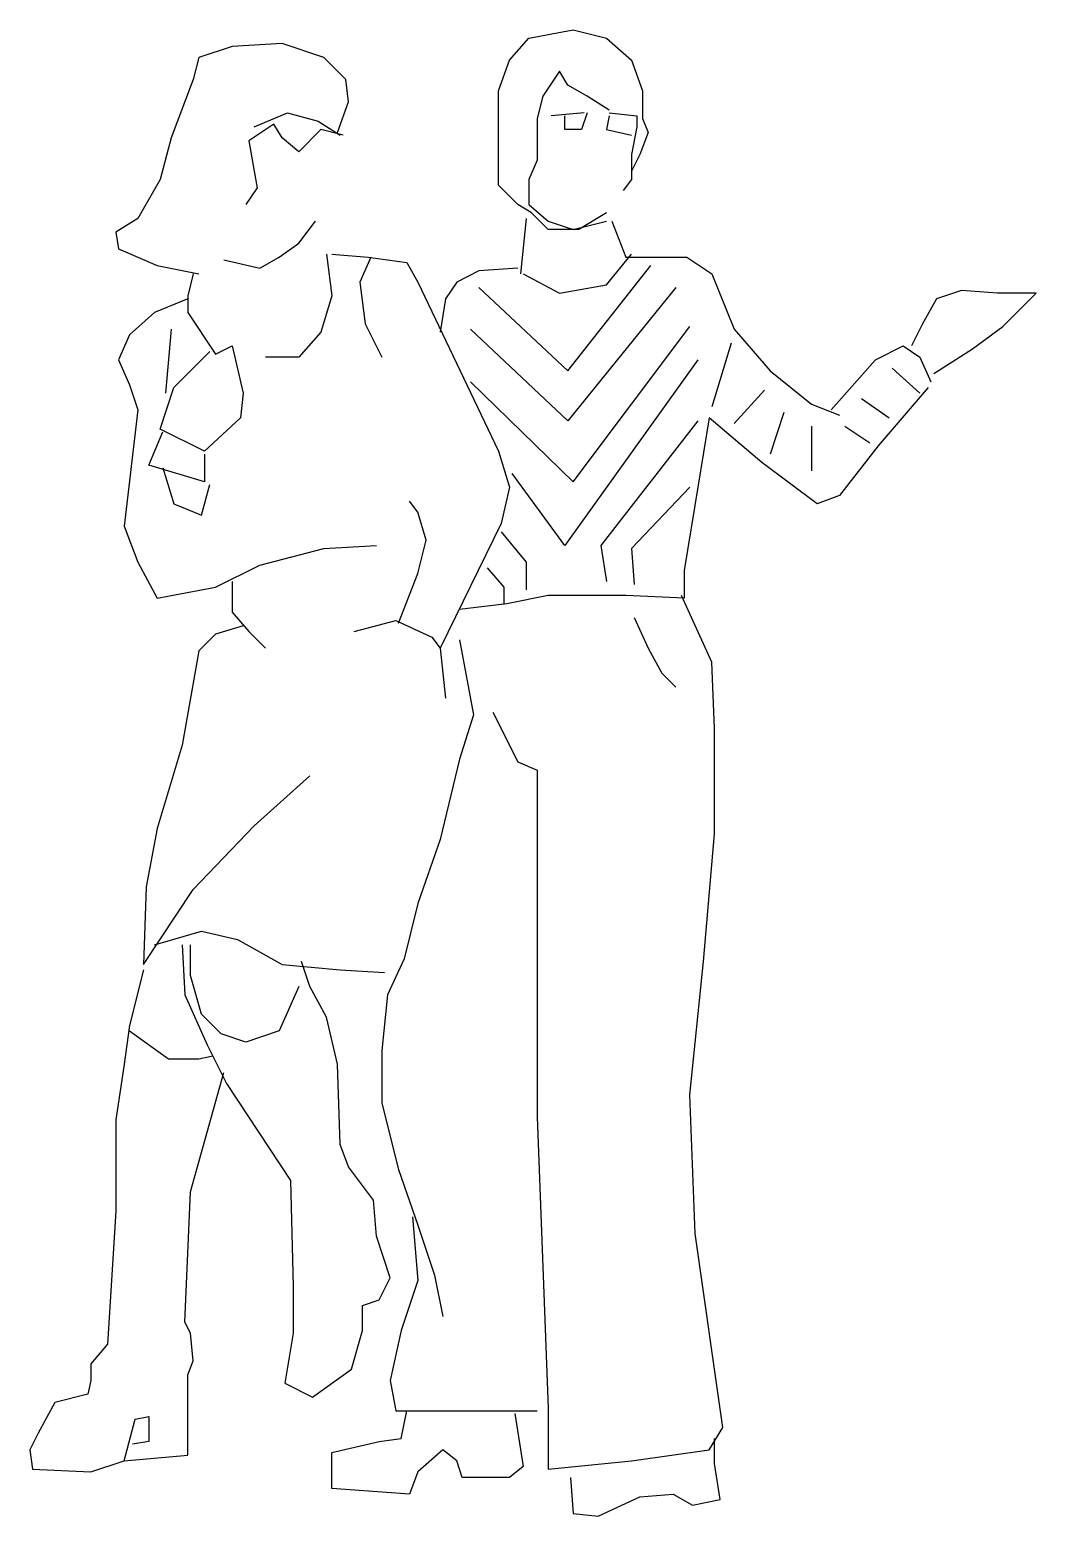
# Model space of a CAD drawing. Extents: x 81824 to 82997, y 20893 to 22625.
import ezdxf

# ---------------------------------------------------------------- set-up
doc = ezdxf.new("R2010")
doc.units = 0
doc.header["$LTSCALE"] = 1270
doc.header["$MEASUREMENT"] = 0
doc.layers.get('0').update_dxf_attribs({"linetype": 'CONTINUOUS'})

msp = doc.modelspace()

# ---------------------------------------------------------------- linework, layer by layer
at = {"linetype": 'CONTINUOUS'}
for p, q in [((82382.9, 22589.2), (82405.5, 22615)), ((82405.5, 22615), (82457.2, 22624.7)), ((82457.2, 22624.7), (82496, 22615)), ((82496, 22615), (82525.1, 22589.2)), ((82059.9, 22605.3), (82021.1, 22592.4)), ((82118, 22608.6), (82059.9, 22605.3)), ((82166.5, 22592.4), (82118, 22608.6)), ((82021.1, 22592.4), (82014.6, 22566.6)), ((82192.3, 22566.6), (82166.5, 22592.4)), ((82370, 22553.6), (82382.9, 22589.2)), ((82525.1, 22589.2), (82538, 22553.6)), ((82014.6, 22566.6), (81988.8, 22498.7)), ((82195.5, 22540.7), (82192.3, 22566.6)), ((82441.1, 22576.3), (82421.7, 22547.2)), ((82450.8, 22560.1), (82441.1, 22576.3)), ((82370, 22498.7), (82370, 22553.6)), ((82421.7, 22547.2), (82415.2, 22521.3)), ((82473.4, 22547.2), (82450.8, 22560.1)), ((82499.2, 22531), (82473.4, 22547.2)), ((82538, 22553.6), (82538, 22521.3)), ((82085.7, 22511.7), (82124.5, 22527.8)), ((82124.5, 22527.8), (82160, 22518.1)), ((82182.6, 22505.2), (82195.5, 22540.7)), ((82470.1, 22527.8), (82431.4, 22524.6)), ((82473.4, 22527.8), (82466.9, 22508.4)), ((82499.2, 22527.8), (82531.5, 22524.6)), ((82108.3, 22514.9), (82079.2, 22495.5)), ((82118, 22498.7), (82108.3, 22514.9)), ((82160, 22518.1), (82185.9, 22502)), ((82415.2, 22521.3), (82415.2, 22495.5)), ((82447.5, 22508.4), (82447.5, 22524.6)), ((82499.2, 22524.6), (82496, 22508.4)), ((82531.5, 22511.7), (82525.1, 22479.3)), ((82531.5, 22524.6), (82531.5, 22511.7)), ((82538, 22521.3), (82544.4, 22505.2)), ((81988.8, 22498.7), (81975.9, 22450.3)), ((82079.2, 22495.5), (82085.7, 22460)), ((82137.4, 22482.6), (82118, 22498.7)), ((82163.2, 22508.4), (82137.4, 22482.6)), ((82189.1, 22502), (82163.2, 22508.4)), ((82370, 22443.8), (82370, 22498.7)), ((82415.2, 22495.5), (82415.2, 22472.9)), ((82466.9, 22508.4), (82447.5, 22508.4)), ((82496, 22508.4), (82525.1, 22502)), ((82544.4, 22505.2), (82534.7, 22479.3)), ((82534.7, 22479.3), (82525.1, 22460)), ((82525.1, 22479.3), (82525.1, 22450.3)), ((82085.7, 22460), (82088.9, 22440.6)), ((82415.2, 22472.9), (82405.5, 22450.3)), ((81975.9, 22450.3), (81950, 22405)), ((82392.6, 22421.2), (82370, 22443.8)), ((82405.5, 22450.3), (82405.5, 22421.2)), ((82525.1, 22450.3), (82515.4, 22437.4)), ((82088.9, 22440.6), (82076, 22421.2)), ((82408.8, 22411.5), (82392.6, 22421.2)), ((82405.5, 22421.2), (82428.1, 22401.8)), ((82428.1, 22392.1), (82408.8, 22411.5)), ((82496, 22411.5), (82463.7, 22392.1)), ((81950, 22405), (81924.2, 22388.9)), ((81924.2, 22388.9), (81927.4, 22369.5)), ((82137.4, 22376), (82156.8, 22401.8)), ((82402.3, 22405), (82395.8, 22340.4)), ((82428.1, 22401.8), (82457.2, 22392.1)), ((82463.7, 22392.1), (82428.1, 22392.1)), ((82457.2, 22392.1), (82496, 22401.8)), ((82502.4, 22401.8), (82518.6, 22359.8)), ((82114.8, 22359.8), (82137.4, 22376)), ((81927.4, 22369.5), (81972.6, 22350.1)), ((82050.2, 22356.6), (82092.2, 22346.9)), ((82092.2, 22346.9), (82114.8, 22359.8)), ((82169.7, 22363.1), (82176.2, 22314.6)), ((82176.2, 22363.1), (82218.2, 22359.8)), ((82221.4, 22359.8), (82208.5, 22330.7)), ((82218.2, 22359.8), (82263.4, 22353.4)), ((82496, 22327.5), (82525.1, 22363.1)), ((82518.6, 22359.8), (82589.7, 22359.8)), ((82589.7, 22359.8), (82618.7, 22340.4)), ((81972.6, 22350.1), (82021.1, 22340.4)), ((82014.6, 22340.4), (82008.2, 22314.6)), ((82263.4, 22353.4), (82276.3, 22330.7)), ((82347.4, 22343.7), (82321.5, 22330.7)), ((82392.6, 22346.9), (82347.4, 22343.7)), ((82399.1, 22340.4), (82441.1, 22317.8)), ((82450.8, 22227.4), (82547.7, 22350.1)), ((82618.7, 22340.4), (82644.6, 22275.8)), ((82208.5, 22330.7), (82214.9, 22282.3)), ((82276.3, 22330.7), (82370, 22133.7)), ((82321.5, 22330.7), (82308.6, 22311.4)), ((82347.4, 22324.3), (82450.8, 22227.4)), ((82441.1, 22317.8), (82496, 22327.5)), ((82576.7, 22324.3), (82450.8, 22169.2)), ((82909.5, 22321.1), (82880.4, 22311.4)), ((82951.5, 22317.8), (82909.5, 22321.1)), ((82008.2, 22311.4), (81969.4, 22295.2)), ((82008.2, 22314.6), (82008.2, 22295.2)), ((82176.2, 22314.6), (82163.2, 22272.6)), ((82308.6, 22311.4), (82302.2, 22272.6)), ((82880.4, 22311.4), (82864.3, 22282.3)), ((82996.7, 22317.8), (82951.5, 22317.8)), ((82957.9, 22279.1), (82996.7, 22317.8)), ((81969.4, 22295.2), (81940.3, 22269.4)), ((82008.2, 22295.2), (82040.5, 22246.8)), ((81940.3, 22269.4), (81927.4, 22240.3)), ((81988.8, 22275.8), (81982.3, 22201.5)), ((82163.2, 22272.6), (82137.4, 22243.5)), ((82214.9, 22282.3), (82234.3, 22243.5)), ((82450.8, 22169.2), (82337.7, 22275.8)), ((82457.2, 22098.2), (82592.9, 22279.1)), ((82644.6, 22275.8), (82686.6, 22227.4)), ((82864.3, 22282.3), (82851.3, 22256.4)), ((82922.4, 22253.2), (82957.9, 22279.1)), ((82040.5, 22246.8), (82059.9, 22256.4)), ((82059.9, 22256.4), (82072.8, 22201.5)), ((82641.4, 22259.7), (82618.7, 22185.4)), ((82809.3, 22240.3), (82841.6, 22256.4)), ((82841.6, 22256.4), (82861, 22243.5)), ((82877.2, 22224.1), (82922.4, 22253.2)), ((81927.4, 22240.3), (81940.3, 22211.2)), ((81992, 22208), (82034, 22250)), ((82105.1, 22243.5), (82098.6, 22243.5)), ((82137.4, 22243.5), (82105.1, 22243.5)), ((82602.6, 22240.3), (82447.5, 22023.8)), ((82757.7, 22182.1), (82809.3, 22240.3)), ((82861, 22243.5), (82873.9, 22214.4)), ((82686.6, 22227.4), (82735, 22188.6)), ((82828.7, 22230.6), (82861, 22201.5)), ((81940.3, 22211.2), (81950, 22182.1)), ((81975.9, 22159.5), (81992, 22208)), ((82072.8, 22201.5), (82069.6, 22172.5)), ((82337.7, 22214.4), (82457.2, 22098.2)), ((82680.1, 22204.8), (82644.6, 22166)), ((82870.7, 22208), (82812.6, 22140.1)), ((81950, 22182.1), (81933.9, 22046.5)), ((82735, 22188.6), (82767.3, 22175.7)), ((82793.2, 22195.1), (82825.5, 22172.5)), ((82069.6, 22172.5), (82027.6, 22133.7)), ((82602.6, 22169.2), (82489.5, 22023.8)), ((82615.5, 22172.5), (82602.6, 22091.7)), ((82676.9, 22120.8), (82615.5, 22172.5)), ((82702.7, 22178.9), (82686.6, 22130.5)), ((81963, 22117.5), (81979.1, 22156.3)), ((82027.6, 22133.7), (81975.9, 22159.5)), ((82735, 22162.8), (82735, 22111.1)), ((82773.8, 22162.8), (82802.9, 22143.4)), ((82027.6, 22130.5), (82027.6, 22098.2)), ((82370, 22133.7), (82382.9, 22091.7)), ((82812.6, 22140.1), (82767.3, 22082)), ((82027.6, 22098.2), (81963, 22117.5)), ((81979.1, 22114.3), (81992, 22072.3)), ((82741.5, 22072.3), (82676.9, 22120.8)), ((82024.3, 22059.4), (82034, 22094.9)), ((82447.5, 22023.8), (82386.1, 22107.8)), ((82382.9, 22091.7), (82373.2, 22049.7)), ((82592.9, 22091.7), (82525.1, 22020.6)), ((82602.6, 22091.7), (82586.4, 21994.8)), ((82767.3, 22082), (82741.5, 22072.3)), ((81992, 22072.3), (82024.3, 22059.4)), ((82276.3, 22062.6), (82266.6, 22075.5)), ((82286, 22030.3), (82276.3, 22062.6)), ((81933.9, 22046.5), (81950, 22004.5)), ((82373.2, 22049.7), (82302.2, 21904.3)), ((82276.3, 21991.5), (82286, 22030.3)), ((82373.2, 22040), (82402.3, 22004.5)), ((82092.2, 22001.2), (82166.5, 22020.6)), ((82166.5, 22020.6), (82227.9, 22023.8)), ((82489.5, 22023.8), (82496, 21981.9)), ((82525.1, 22020.6), (82528.3, 21978.6)), ((81950, 22004.5), (81972.6, 21962.5)), ((82040.5, 21975.4), (82092.2, 22001.2)), ((82253.7, 21933.4), (82276.3, 21991.5)), ((82357.1, 21998), (82376.5, 21975.4)), ((82402.3, 22004.5), (82402.3, 21972.2)), ((82586.4, 21994.8), (82586.4, 21962.5)), ((81972.6, 21962.5), (82040.5, 21975.4)), ((82059.9, 21981.9), (82059.9, 21946.3)), ((82376.5, 21975.4), (82376.5, 21956)), ((82379.7, 21956), (82324.8, 21949.5)), ((82428.1, 21965.7), (82379.7, 21956)), ((82518.6, 21965.7), (82428.1, 21965.7)), ((82586.4, 21962.5), (82518.6, 21965.7)), ((82618.7, 21888.2), (82583.2, 21965.7)), ((82059.9, 21946.3), (82079.2, 21923.7)), ((82528.3, 21939.9), (82544.4, 21904.3)), ((82072.8, 21930.2), (82040.5, 21920.5)), ((82079.2, 21923.7), (82098.6, 21904.3)), ((82202, 21923.7), (82250.5, 21936.6)), ((82250.5, 21936.6), (82292.5, 21917.2)), ((82040.5, 21920.5), (82021.1, 21901.1)), ((82292.5, 21917.2), (82302.2, 21904.3)), ((82302.2, 21904.3), (82308.6, 21846.2)), ((82324.8, 21914), (82340.9, 21826.8)), ((82544.4, 21904.3), (82560.6, 21875.2)), ((82021.1, 21901.1), (82001.7, 21791.3)), ((82622, 21810.6), (82618.7, 21888.2)), ((82560.6, 21875.2), (82576.7, 21859.1)), ((82340.9, 21826.8), (82324.8, 21775.1)), ((82363.5, 21830), (82392.6, 21771.9)), ((82622, 21687.9), (82622, 21810.6)), ((82001.7, 21791.3), (81972.6, 21694.3)), ((82324.8, 21775.1), (82302.2, 21681.4)), ((82392.6, 21771.9), (82415.2, 21762.2)), ((82085.7, 21697.6), (82150.3, 21755.7)), ((82415.2, 21762.2), (82415.2, 21358.4)), ((82014.6, 21623.3), (82085.7, 21697.6)), ((81972.6, 21694.3), (81959.7, 21626.5)), ((82302.2, 21681.4), (82276.3, 21607.1)), ((82609, 21539.3), (82622, 21687.9)), ((81959.7, 21626.5), (81956.5, 21536)), ((81956.5, 21536), (82014.6, 21623.3)), ((82276.3, 21607.1), (82260.2, 21542.5)), ((81969.4, 21558.7), (82024.3, 21574.8)), ((82001.7, 21558.7), (82004.9, 21500.5)), ((82011.4, 21523.1), (82011.4, 21558.7)), ((82024.3, 21574.8), (82066.3, 21565.1)), ((82066.3, 21565.1), (82118, 21536)), ((82260.2, 21542.5), (82240.8, 21500.5)), ((81956.5, 21529.6), (81940.3, 21465)), ((82024.3, 21477.9), (82011.4, 21523.1)), ((82118, 21536), (82185.9, 21529.6)), ((82150.3, 21510.2), (82140.6, 21539.3)), ((82185.9, 21529.6), (82237.5, 21526.4)), ((82592.9, 21384.2), (82609, 21539.3)), ((82137.4, 21510.2), (82114.8, 21458.5)), ((82169.7, 21474.7), (82150.3, 21510.2)), ((82004.9, 21500.5), (82030.8, 21442.4)), ((82240.8, 21500.5), (82234.3, 21435.9)), ((82046.9, 21455.3), (82024.3, 21477.9)), ((82182.6, 21419.7), (82169.7, 21474.7)), ((81940.3, 21465), (81933.9, 21419.7)), ((81940.3, 21458.5), (81985.6, 21426.2)), ((82076, 21445.6), (82046.9, 21455.3)), ((82114.8, 21458.5), (82076, 21445.6)), ((82030.8, 21442.4), (82053.4, 21397.1)), ((81933.9, 21419.7), (81924.2, 21355.1)), ((81985.6, 21426.2), (82021.1, 21426.2)), ((82021.1, 21426.2), (82037.3, 21429.4)), ((82185.9, 21326.1), (82182.6, 21419.7)), ((82234.3, 21435.9), (82234.3, 21374.5)), ((82011.4, 21271.1), (82050.2, 21410.1)), ((82053.4, 21397.1), (82127.7, 21284.1)), ((82234.3, 21374.5), (82253.7, 21297)), ((82599.4, 21222.7), (82592.9, 21384.2)), ((81924.2, 21355.1), (81924.2, 21248.5)), ((82415.2, 21358.4), (82428.1, 21019.2)), ((82195.5, 21300.2), (82185.9, 21326.1)), ((82224.6, 21261.5), (82195.5, 21300.2)), ((82127.7, 21284.1), (82130.9, 21161.3)), ((82253.7, 21297), (82276.3, 21232.4)), ((82004.9, 21119.3), (82011.4, 21271.1)), ((81924.2, 21248.5), (81914.5, 21093.5)), ((82227.9, 21219.5), (82224.6, 21261.5)), ((82269.8, 21242.1), (82276.3, 21167.8)), ((82276.3, 21232.4), (82295.7, 21174.2)), ((82244, 21171), (82227.9, 21219.5)), ((82631.7, 20996.6), (82599.4, 21222.7)), ((82130.9, 21161.3), (82130.9, 21106.4)), ((82231.1, 21145.2), (82244, 21171)), ((82276.3, 21167.8), (82256.9, 21109.6)), ((82295.7, 21174.2), (82305.4, 21125.8)), ((82211.7, 21138.7), (82231.1, 21145.2)), ((82211.7, 21109.6), (82211.7, 21138.7)), ((82011.4, 21106.4), (82004.9, 21119.3)), ((82198.8, 21064.4), (82211.7, 21109.6)), ((82256.9, 21109.6), (82244, 21051.5)), ((81914.5, 21093.5), (81895.1, 21070.9)), ((82014.6, 21074.1), (82011.4, 21106.4)), ((82130.9, 21106.4), (82121.2, 21048.2)), ((82008.2, 21057.9), (82014.6, 21074.1)), ((81895.1, 21070.9), (81895.1, 21051.5)), ((82008.2, 20964.3), (82008.2, 21057.9)), ((82153.5, 21032.1), (82198.8, 21064.4)), ((81895.1, 21051.5), (81891.9, 21035.3)), ((82121.2, 21048.2), (82153.5, 21032.1)), ((82244, 21051.5), (82250.5, 21015.9)), ((81853.1, 21025.6), (81833.7, 20990.1)), ((81891.9, 21035.3), (81853.1, 21025.6)), ((81933.9, 20957.8), (81946.8, 21006.2)), ((81946.8, 21006.2), (81963, 21009.5)), ((81963, 21009.5), (81963, 20980.4)), ((82250.5, 21015.9), (82415.2, 21015.9)), ((82256.9, 20983.6), (82263.4, 21015.9)), ((82389.4, 21012.7), (82399.1, 20951.3)), ((82428.1, 21019.2), (82428.1, 20948.1)), ((81833.7, 20990.1), (81824, 20970.7)), ((82615.5, 20970.7), (82631.7, 20996.6)), ((81824, 20970.7), (81827.3, 20948.1)), ((81963, 20980.4), (81943.6, 20977.2)), ((82176.2, 20967.5), (82231.1, 20980.4)), ((82231.1, 20980.4), (82256.9, 20983.6)), ((82305.4, 20970.7), (82276.3, 20944.9)), ((82321.5, 20957.8), (82305.4, 20970.7)), ((82525.1, 20957.8), (82615.5, 20970.7)), ((82622, 20954.6), (82622, 20983.6)), ((81895.1, 20944.9), (81933.9, 20957.8)), ((81933.9, 20957.8), (82008.2, 20964.3)), ((82176.2, 20925.5), (82176.2, 20967.5)), ((82328, 20938.4), (82321.5, 20957.8)), ((82428.1, 20948.1), (82525.1, 20957.8)), ((82628.4, 20912.6), (82622, 20954.6)), ((81827.3, 20948.1), (81895.1, 20944.9)), ((82276.3, 20944.9), (82266.6, 20919)), ((82382.9, 20938.4), (82328, 20938.4)), ((82399.1, 20951.3), (82382.9, 20938.4)), ((82454, 20938.4), (82457.2, 20896.4)), ((82266.6, 20919), (82176.2, 20925.5)), ((82534.7, 20915.8), (82573.5, 20919)), ((82573.5, 20919), (82596.1, 20906.1)), ((82486.3, 20893.2), (82534.7, 20915.8)), ((82596.1, 20906.1), (82628.4, 20912.6)), ((82457.2, 20896.4), (82486.3, 20893.2))]:
    msp.add_line(p, q, dxfattribs=at)

doc.saveas('drawing.dxf')
